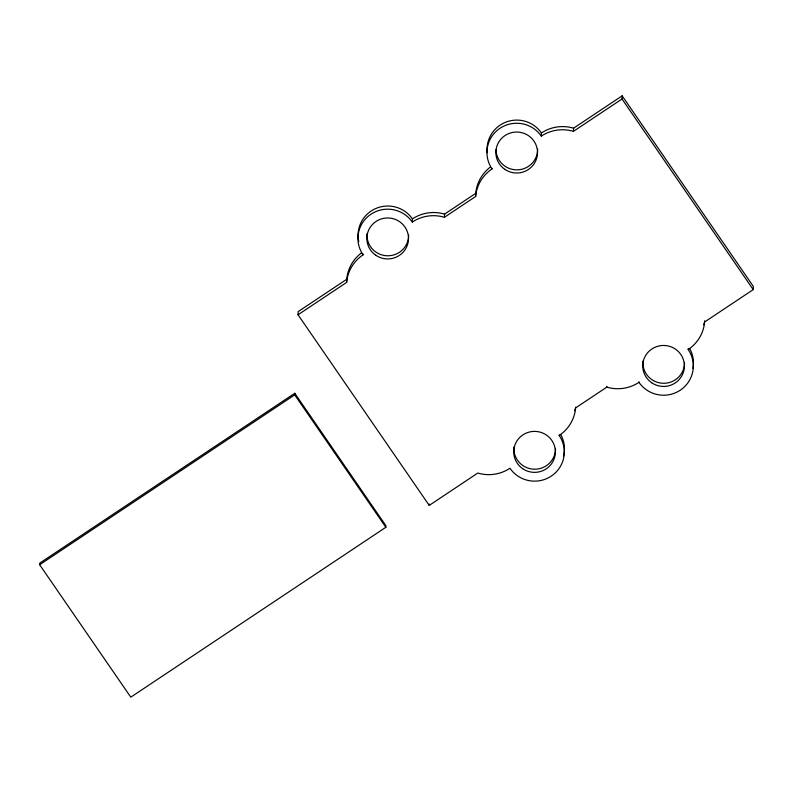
<?xml version="1.0" encoding="UTF-8"?>
<svg xmlns="http://www.w3.org/2000/svg" width="793" height="793" viewBox="0 0 793 793"><rect width="100%" height="100%" fill="white"/><g stroke="black" fill="none" stroke-linecap="round" stroke-linejoin="round"><path stroke-width="1.19" d="M39.65 564.745L39.709 563.169L294.768 393.288L385.904 525.709L385.844 527.286L130.786 697.166L39.65 564.745L294.709 394.864L294.768 393.288M559.214 434.881L559.184 435.476A29.747 29.272 2.3 0 1 551.264 476.127A29.747 29.272 2.3 0 1 509.949 468.266A37.777 37.182 2.3 0 1 477.822 473.044L429.231 505.409L298.039 314.781L298.158 311.629L346.749 279.265A37.777 37.182 2.3 0 1 361.529 252.858M298.039 314.781L346.63 282.417L346.749 279.265M346.63 282.417A37.777 37.182 2.3 0 1 363.065 254.85L363.095 254.057M363.065 254.85A29.747 29.272 2.3 0 1 370.995 214.199A29.747 29.272 2.3 0 1 412.301 222.05L412.429 218.898A37.777 37.182 2.3 0 1 444.556 214.12L475.76 193.343A37.777 37.182 2.3 0 1 490.54 166.936M429.231 505.409L429.281 504.031M412.301 222.05A37.777 37.182 2.3 0 1 444.427 217.282L444.556 214.12M444.427 217.282L475.631 196.495L475.76 193.343M475.631 196.495A37.777 37.182 2.3 0 1 492.066 168.929L492.076 168.731M492.066 168.929A29.747 29.272 2.3 0 1 499.996 128.278A29.747 29.272 2.3 0 1 541.312 136.128L541.441 132.976A37.777 37.182 2.3 0 1 573.567 128.198L622.158 95.834L753.35 286.461L753.221 289.614L704.63 321.978A37.777 37.182 2.3 0 1 688.195 349.554A29.747 29.272 2.3 0 1 680.265 390.206A29.747 29.272 2.3 0 1 638.96 382.345A37.777 37.182 2.3 0 1 606.823 387.123L575.629 407.899A37.777 37.182 2.3 0 1 559.184 435.476M541.312 136.128A37.777 37.182 2.3 0 1 573.438 131.351L573.567 128.198M575.629 407.899L575.659 407.116M606.823 387.123L606.853 386.528M753.221 289.614L622.029 98.996L622.158 95.834M638.96 382.345L638.98 381.76M688.195 349.554L688.235 348.563M704.63 321.978L704.68 320.798M573.438 131.351L622.029 98.996M294.709 394.864L385.844 527.286M487.279 152.791A29.747 29.272 2.3 0 1 541.441 132.976M358.773 241.607A29.747 29.272 2.3 0 1 412.429 218.898M560.71 434.564A29.747 29.272 2.3 0 1 563.446 456.243M575.183 408.742A37.777 37.182 2.3 0 1 574.717 410.744M689.722 348.642A29.747 29.272 2.3 0 1 692.913 368.349M704.184 322.82A37.777 37.182 2.3 0 1 703.728 324.823M408.633 234.976A20.826 20.489 2.3 0 1 387.093 255.772A20.826 20.489 2.3 0 1 367.07 233.499M537.634 149.054A20.826 20.489 2.3 0 1 517.165 169.861A20.826 20.489 2.3 0 1 496.002 149.689M684.518 362.47A20.826 20.489 2.3 0 1 662.978 383.277A20.826 20.489 2.3 0 1 642.954 361.003M555.516 448.402A20.826 20.489 2.3 0 1 533.976 469.198A20.826 20.489 2.3 0 1 513.953 446.925M375.763 255.237A20.826 20.489 2.3 0 0 408.425 240.239A20.826 20.489 2.3 0 0 378.866 219.879A20.826 20.489 2.3 0 0 375.763 255.237M504.764 169.315A20.826 20.489 2.3 0 0 537.436 154.318A20.826 20.489 2.3 0 0 507.867 133.958A20.826 20.489 2.3 0 0 504.764 169.315M651.648 382.732A20.826 20.489 2.3 0 0 684.319 367.744A20.826 20.489 2.3 0 0 654.75 347.374A20.826 20.489 2.3 0 0 651.648 382.732M522.646 468.663A20.826 20.489 2.3 0 0 555.308 453.665A20.826 20.489 2.3 0 0 525.749 433.295A20.826 20.489 2.3 0 0 522.646 468.663"/></g></svg>
